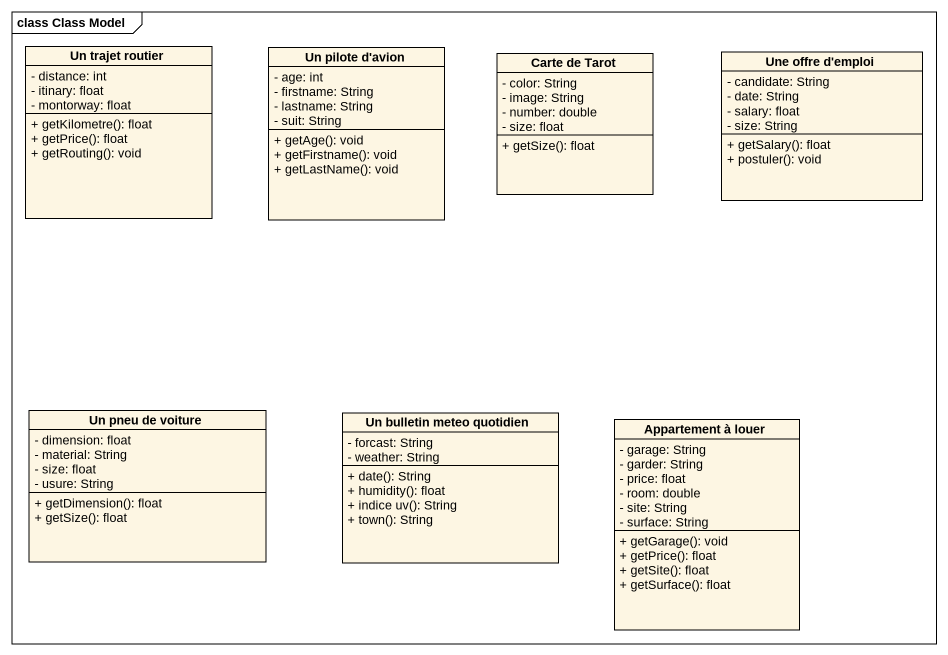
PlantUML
@startuml
mainframe class Class Model
hide circle
hide empty members
skinparam classAttributeIconSize 0
class "Un trajet routier" as Un_trajet_routier {
  - distance: int
  - itinary: float
  - montorway: float
  + getKilometre(): float
  + getPrice(): float
  + getRouting(): void
}
class "Un pilote d'avion" as Un_pilote_d_avion {
  - age: int
  - firstname: String
  - lastname: String
  - suit: String
  + getAge(): void
  + getFirstname(): void
  + getLastName(): void
}
class "Carte de Tarot" as Carte_de_Tarot {
  - color: String
  - image: String
  - number: double
  - size: float
  + getSize(): float
}
class "Une offre d'emploi" as Une_offre_d_emploi {
  - candidate: String
  - date: String
  - salary: float
  - size: String
  + getSalary(): float
  + postuler(): void
}
class "Un pneu de voiture" as Un_pneu_de_voiture {
  - dimension: float
  - material: String
  - size: float
  - usure: String
  + getDimension(): float
  + getSize(): float
}
class "Un bulletin meteo quotidien" as Un_bulletin_meteo_quotidien {
  - forcast: String
  - weather: String
  + date(): String
  + humidity(): float
  + indice uv(): String
  + town(): String
}
class "Appartement à louer" as Appartement_à_louer {
  - garage: String
  - garder: String
  - price: float
  - room: double
  - site: String
  - surface: String
  + getGarage(): void
  + getPrice(): float
  + getSite(): float
  + getSurface(): float
}
@enduml
